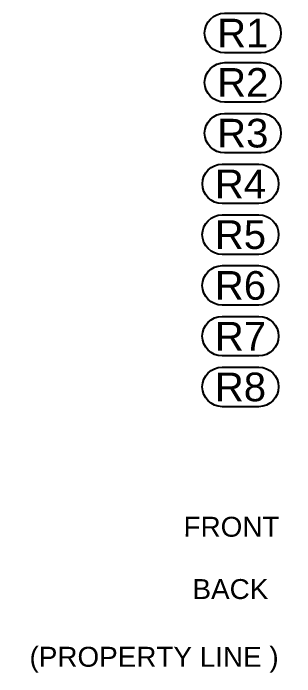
# Model space of a CAD drawing. Header units: feet. Extents: x -13431 to 10347, y 12869 to 29871.
# Drawn here: x 4891 to 5002.9, y 14957.4 to 15221.3 of the extents above; entities that cross this region are included whole.
import ezdxf
from ezdxf.enums import TextEntityAlignment as Align

# ---------------------------------------------------------------- set-up
doc = ezdxf.new("R2010")
doc.units = ezdxf.units.FT
doc.header["$MEASUREMENT"] = 0
doc.layers.add('Z - TITLEBLOCK TXT', color=7, linetype='Continuous')
doc.styles.add('TITLE BBLOCK TEXT', font='ARIALUNI.TTF')

# ---------------------------------------------------------------- blocks, each defined once
blk = doc.blocks.new('A$C035F63DD')
at = {"color": 3}
blk.add_lwpolyline([(-0.0798, 0.0034, -1), (-0.0798, 0.1359), (0.043, 0.1359, -1), (0.043, 0.0034)], format="xyb", close=True, dxfattribs=at)
at = {"layer": 'Z - TITLEBLOCK TXT', "color": 7, "style": 'TITLE BBLOCK TEXT'}
blk.add_text('R1', height=0.09595, rotation=359.9886, dxfattribs=at).set_placement((-0.0184, 0.0696), align=Align.MIDDLE_CENTER)
blk = doc.blocks.new('A$C78CA008D')
at = {"color": 3}
blk.add_lwpolyline([(-0.0798, -0.0062, -1), (-0.0798, 0.1262), (0.043, 0.1262, -1), (0.043, -0.0062)], format="xyb", close=True, dxfattribs=at)
at = {"layer": 'Z - TITLEBLOCK TXT', "color": 7, "style": 'TITLE BBLOCK TEXT'}
blk.add_text('R2', height=0.09595, rotation=359.9886, dxfattribs=at).set_placement((-0.0184, 0.06), align=Align.MIDDLE_CENTER)
blk = doc.blocks.new('A$C188C70DB')
at = {"color": 3}
blk.add_lwpolyline([(-0.0852, 0.0097, -1), (-0.0852, 0.1421), (0.0376, 0.1421, -1), (0.0376, 0.0097)], format="xyb", close=True, dxfattribs=at)
at = {"layer": 'Z - TITLEBLOCK TXT', "color": 7, "style": 'TITLE BBLOCK TEXT'}
blk.add_text('R3', height=0.09595, rotation=359.9886, dxfattribs=at).set_placement((-0.0238, 0.0759), align=Align.MIDDLE_CENTER)
blk = doc.blocks.new('A$C192F5397')
at = {"color": 3}
blk.add_lwpolyline([(-0.1004, 0.004, -1), (-0.1004, 0.1364), (0.0224, 0.1364, -1), (0.0224, 0.004)], format="xyb", close=True, dxfattribs=at)
at = {"layer": 'Z - TITLEBLOCK TXT', "color": 7, "style": 'TITLE BBLOCK TEXT'}
blk.add_text('R4', height=0.09595, rotation=359.9886, dxfattribs=at).set_placement((-0.039, 0.0702), align=Align.MIDDLE_CENTER)
blk = doc.blocks.new('A$C2E9D7AD3')
at = {"color": 3}
blk.add_lwpolyline([(-0.0838, 0.0062, -1), (-0.0838, 0.1387), (0.039, 0.1387, -1), (0.039, 0.0062)], format="xyb", close=True, dxfattribs=at)
at = {"layer": 'Z - TITLEBLOCK TXT', "color": 7, "style": 'TITLE BBLOCK TEXT'}
blk.add_text('R5', height=0.09595, rotation=359.9886, dxfattribs=at).set_placement((-0.0224, 0.0725), align=Align.MIDDLE_CENTER)
blk = doc.blocks.new('A$C1B3971E3')
at = {"color": 3}
blk.add_lwpolyline([(-0.0825, 0.003, -1), (-0.0825, 0.1354), (0.0404, 0.1354, -1), (0.0404, 0.003)], format="xyb", close=True, dxfattribs=at)
at = {"layer": 'Z - TITLEBLOCK TXT', "color": 7, "style": 'TITLE BBLOCK TEXT'}
blk.add_text('R6', height=0.09595, rotation=359.9886, dxfattribs=at).set_placement((-0.021, 0.0692), align=Align.MIDDLE_CENTER)
blk = doc.blocks.new('A$C45660E13')
at = {"color": 3}
blk.add_lwpolyline([(-0.1139, 0.013, -1), (-0.1139, 0.1455), (0.0089, 0.1455, -1), (0.0089, 0.013)], format="xyb", close=True, dxfattribs=at)
at = {"layer": 'Z - TITLEBLOCK TXT', "color": 7, "style": 'TITLE BBLOCK TEXT'}
blk.add_text('R7', height=0.09595, rotation=359.9886, dxfattribs=at).set_placement((-0.0525, 0.0792), align=Align.MIDDLE_CENTER)
blk = doc.blocks.new('A$C04943D0C')
at = {"color": 3}
blk.add_lwpolyline([(-0.0881, -0.0339, -1), (-0.0881, 0.0985), (0.0347, 0.0985, -1), (0.0347, -0.0339)], format="xyb", close=True, dxfattribs=at)
at = {"layer": 'Z - TITLEBLOCK TXT', "color": 7, "style": 'TITLE BBLOCK TEXT'}
blk.add_text('R8', height=0.09595, rotation=359.9886, dxfattribs=at).set_placement((-0.0267, 0.0323), align=Align.MIDDLE_CENTER)

msp = doc.modelspace()

# ---------------------------------------------------------------- block references
at = {"xscale": 118.7716407580049, "yscale": 118.7716407580049, "zscale": 118.7716407580049}
for name, p in [('A$C035F63DD', (4984.4, 15205.18)), ('A$C78CA008D', (4984.4, 15186.69)), ('A$C188C70DB', (4985.04, 15164.61)), ('A$C192F5397', (4985.93, 15145.1)), ('A$C2E9D7AD3', (4983.95, 15124.64)), ('A$C1B3971E3', (4983.79, 15104.84)), ('A$C45660E13', (4987.53, 15083.45)), ('A$C04943D0C', (4984.46, 15068.84))]:
    msp.add_blockref(name, p, dxfattribs=at)

# ---------------------------------------------------------------- texts
at = {"layer": 'Z - TITLEBLOCK TXT', "color": 7, "style": 'TITLE BBLOCK TEXT'}
for s, p in [('FRONT', (4958.67, 15013.09)), ('BACK', (4962.22, 14988.3))]:
    msp.add_text(s, height=7.925, rotation=359.9886, dxfattribs=at).set_placement(p)
at = {"layer": 'Z - TITLEBLOCK TXT', "color": 7, "insert": (4894.95, 14969.29), "char_height": 7.9252, "width": 103.9415, "attachment_point": 1, "rotation": 359.9886, "style": 'TITLE BBLOCK TEXT', "bg_fill": 3, "box_fill_scale": 1.5, "bg_fill_color": 256, "bg_fill_transparency": 0}
msp.add_mtext('\\pi2.50053;(PROPERTY LINE )', dxfattribs=at)

doc.saveas('drawing.dxf')
